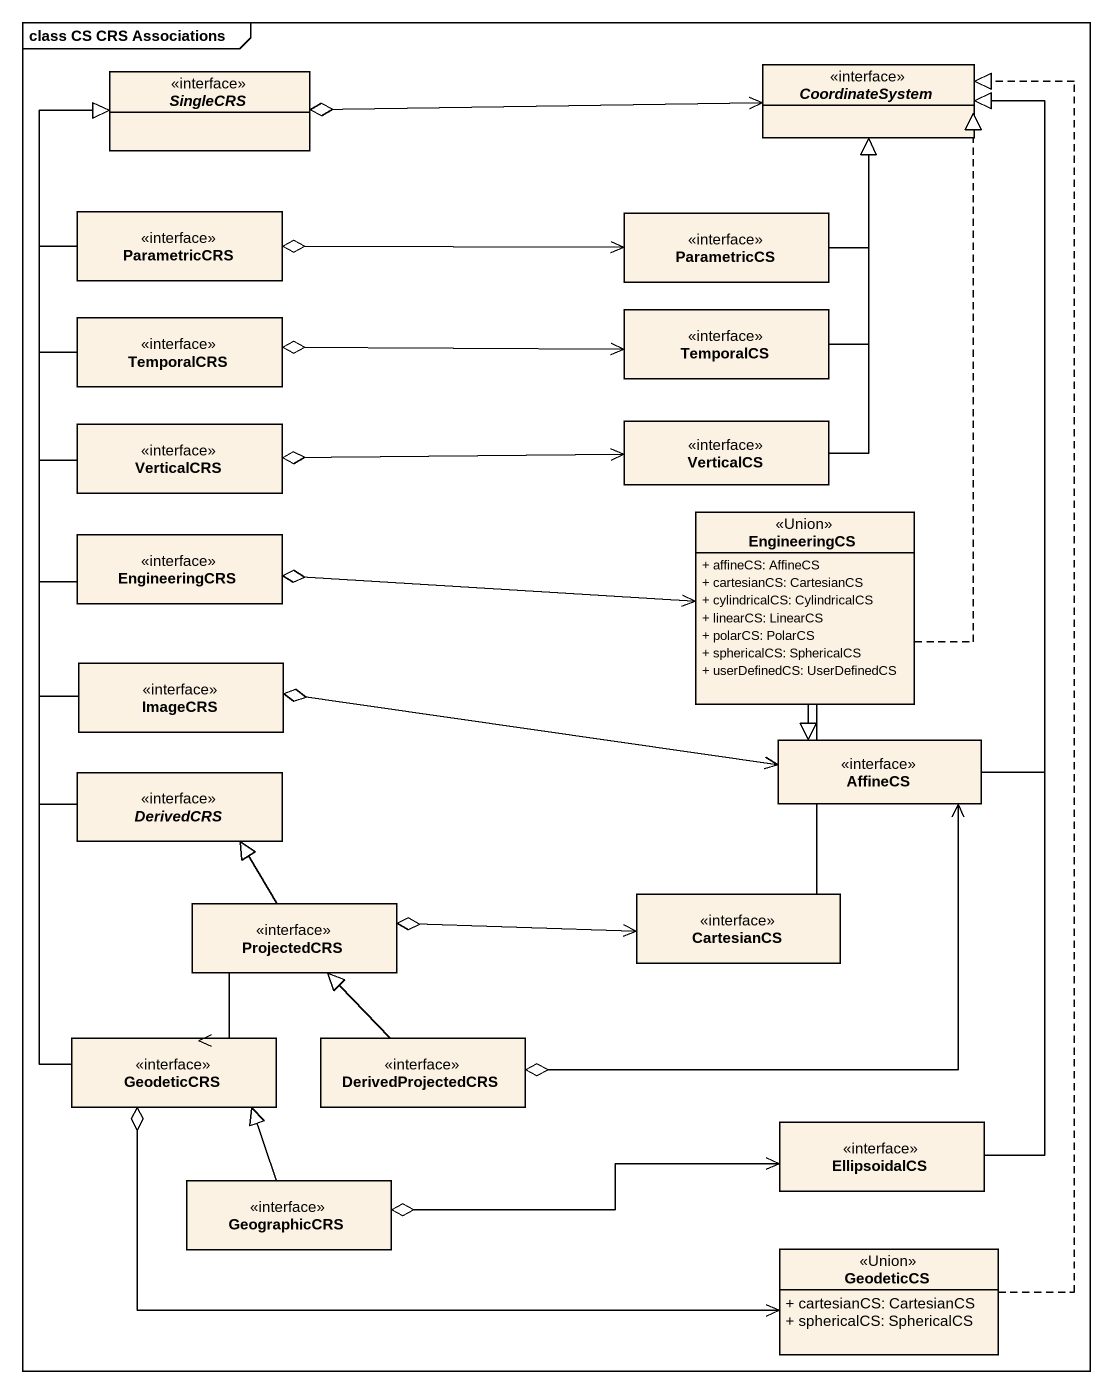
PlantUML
@startuml
mainframe class CS CRS Associations
hide circle
hide empty members
skinparam classAttributeIconSize 0
abstract class SingleCRS <<interface>>
abstract class CoordinateSystem <<interface>>
class ParametricCRS <<interface>>
class ParametricCS <<interface>>
class TemporalCRS <<interface>>
class TemporalCS <<interface>>
class VerticalCRS <<interface>>
class VerticalCS <<interface>>
class EngineeringCS <<Union>> {
  + affineCS: AffineCS
  + cartesianCS: CartesianCS
  + cylindricalCS: CylindricalCS
  + linearCS: LinearCS
  + polarCS: PolarCS
  + sphericalCS: SphericalCS
  + userDefinedCS: UserDefinedCS
}
class EngineeringCRS <<interface>>
class ImageCRS <<interface>>
abstract class DerivedCRS <<interface>>
class AffineCS <<interface>>
class CartesianCS <<interface>>
class ProjectedCRS <<interface>>
class GeodeticCRS <<interface>>
class DerivedProjectedCRS <<interface>>
class EllipsoidalCS <<interface>>
class GeographicCRS <<interface>>
class GeodeticCS <<Union>> {
  + cartesianCS: CartesianCS
  + sphericalCS: SphericalCS
}
CoordinateSystem <-left-o SingleCRS
ParametricCRS -up-|> SingleCRS
ParametricCS -up-|> CoordinateSystem
ParametricCS <-left-o ParametricCRS
TemporalCRS -up-|> SingleCRS
TemporalCS -up-|> CoordinateSystem
TemporalCS <-left-o TemporalCRS
VerticalCRS -up-|> SingleCRS
VerticalCS -up-|> CoordinateSystem
VerticalCS <-left-o VerticalCRS
EngineeringCS .up.|> CoordinateSystem
EngineeringCS <-left-o EngineeringCRS
EngineeringCRS -up-|> SingleCRS
ImageCRS -up-|> SingleCRS
ImageCRS o-right-> AffineCS
DerivedCRS -up-|> SingleCRS
AffineCS -up-|> CoordinateSystem
AffineCS <--o DerivedProjectedCRS
CartesianCS -up-|> AffineCS
CartesianCS <-left-o ProjectedCRS
ProjectedCRS -up-|> DerivedCRS
ProjectedCRS --> GeodeticCRS
GeodeticCRS -up-|> SingleCRS
GeodeticCRS o-right-> GeodeticCS
DerivedProjectedCRS -up-|> ProjectedCRS
EllipsoidalCS -up-|> CoordinateSystem
EllipsoidalCS <-left-o GeographicCRS
GeographicCRS -up-|> GeodeticCRS
GeodeticCS .up.|> CoordinateSystem
@enduml
